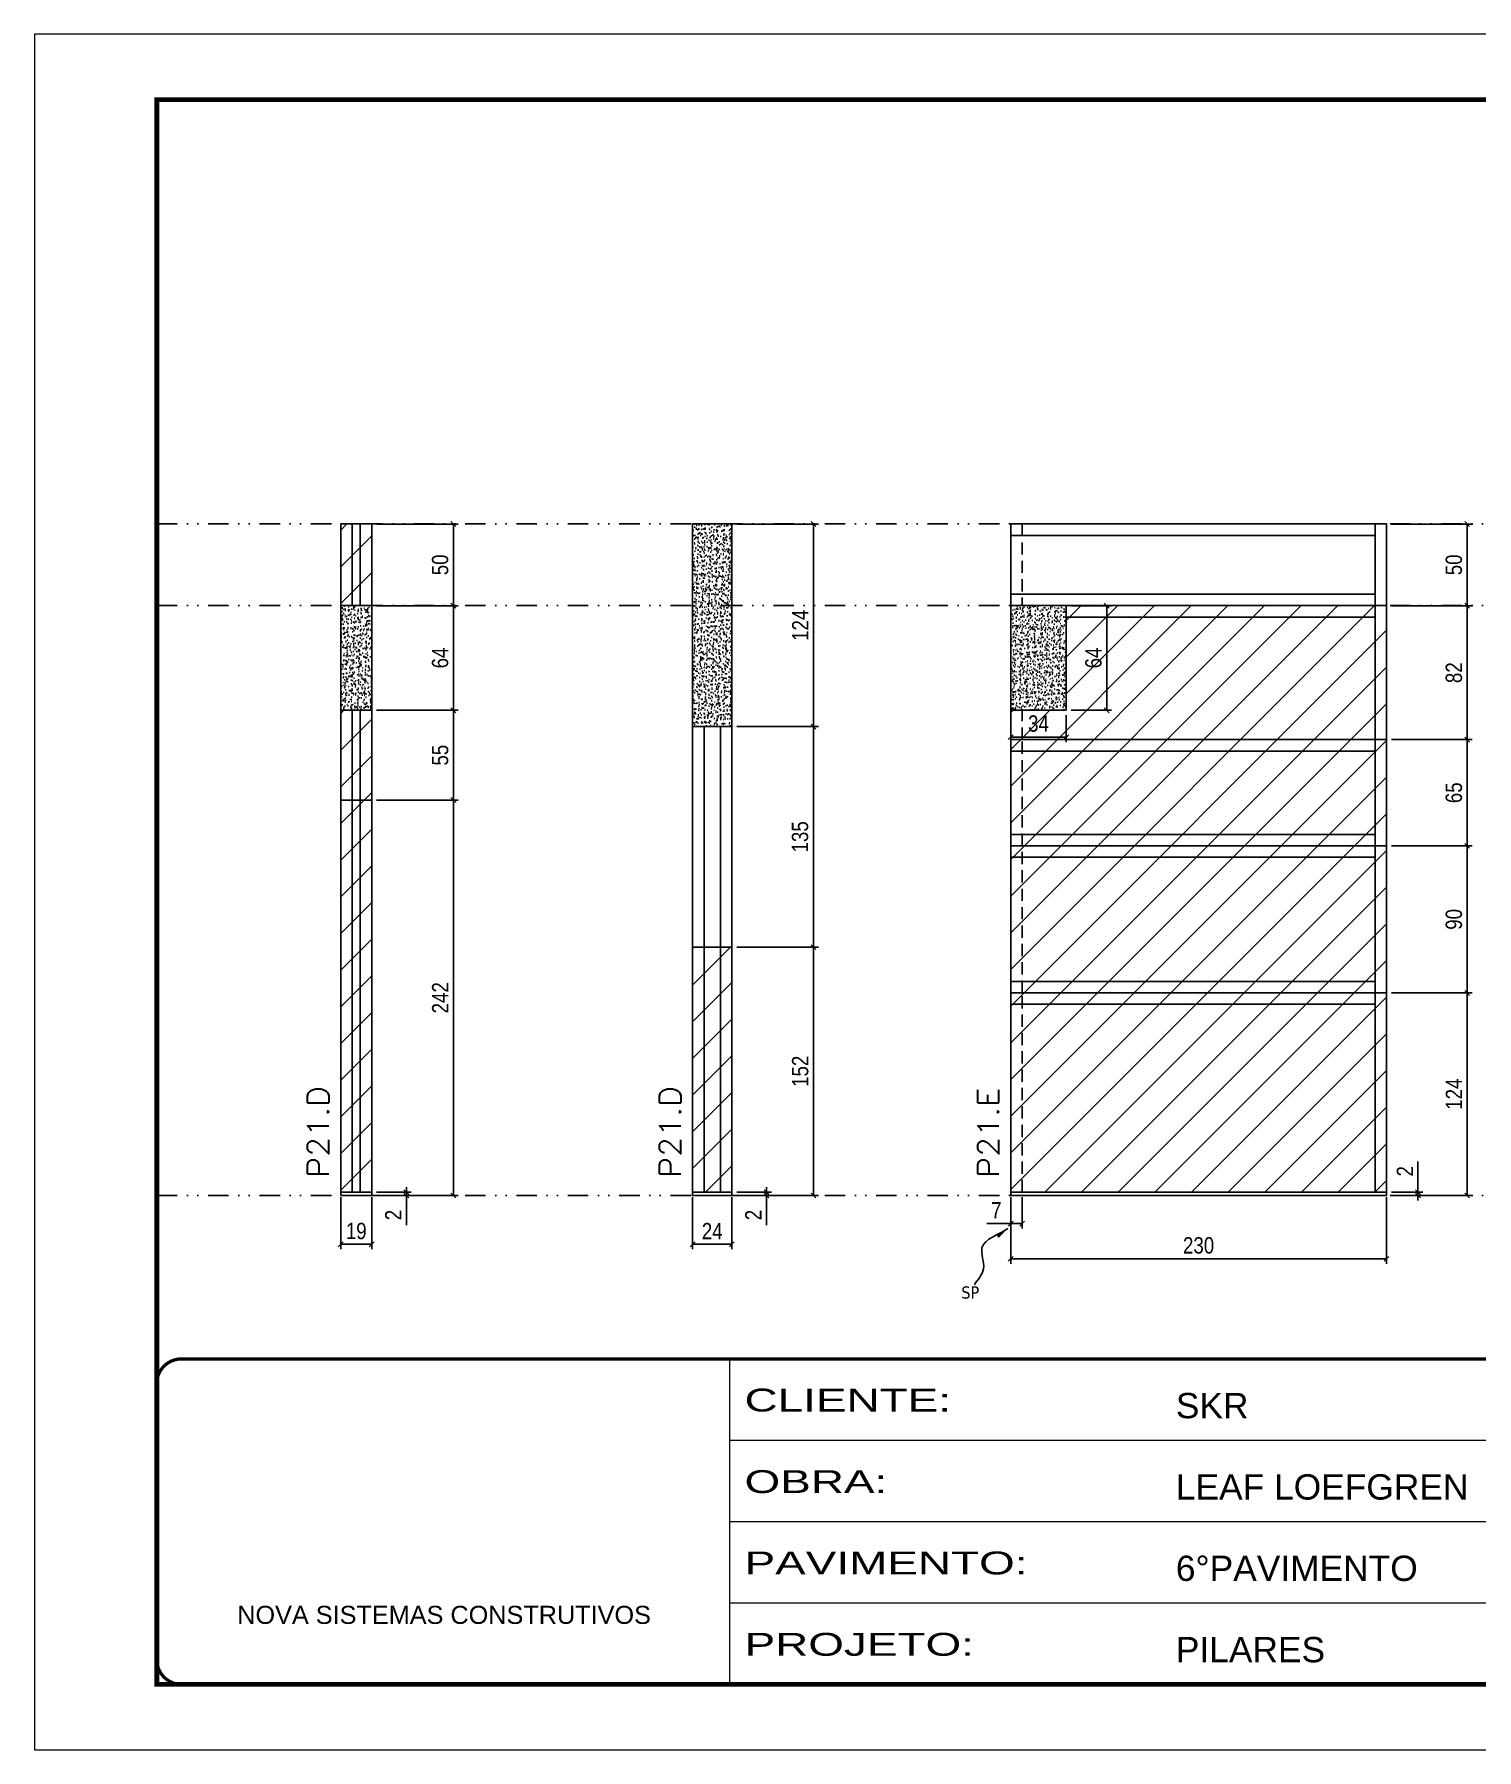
# Model space of a CAD drawing. Extents: x 14400 to 27878, y -21631 to 6985.
# Drawn here: x 19168 to 20051, y -4402 to -3352 of the extents above; entities that cross this region are included whole.
import ezdxf

# ---------------------------------------------------------------- set-up
doc = ezdxf.new("R2010")
doc.units = 0
for name, pattern in [('CONTINUO', [0]), ('DASHED', [0.75, 0.5, -0.25]), ('DIVIDE2', [0.625, 0.25, -0.125, 0, -0.125, 0, -0.125]), ('HIDDEN', [0.375, 0.25, -0.125])]:
    doc.linetypes.add(name, pattern=pattern)
for name, color, linetype in [('COTA', 241, 'Continuous'), ('Nível', 160, 'Continuous'), ('Painéis', 200, 'Continuous'), ('SARR_2.2x7', 40, 'Continuous'), ('Sarrafo de Pressão', 42, 'HIDDEN'), ('texto', 7, 'Continuous')]:
    doc.layers.add(name, color=color, linetype=linetype)
for name, color, linetype, lineweight in [('Folhas', 255, 'Continuous', 9), ('Hachura', 251, 'Continuous', 9), ('SARRAFO DE PRESSAO', 251, 'DASHED', 9), ('Texto Seção', 7, 'Continuous', 15)]:
    doc.layers.add(name, color=color, linetype=linetype, lineweight=lineweight)
doc.styles.add('ARIAL', font='arial.ttf')
doc.styles.add('COTA TECNICA', font='techl___.ttf', dxfattribs={"height": 10})
doc.styles.add('COTA TECNICA-50', font='techl___.ttf', dxfattribs={"height": 10})
doc.styles.add('REGUA-120', font='ROMANS.shx', dxfattribs={"height": 15})
doc.styles.get("Standard").update_dxf_attribs({"font": 'arial.ttf'})
doc.styles.add('Tecnologia', font='')
doc.styles.get('Tecnologia').set_extended_font_data('Forgotten Futurist')
doc.dimstyles.new('COTA PAINEL-50', dxfattribs={"dimtxt": 10, "dimasz": 3, "dimexe": 3, "dimexo": 3, "dimgap": 3, "dimtad": 1, "dimdec": 1, "dimzin": 12, "dimdsep": 46, "dimtxsty": 'COTA TECNICA-50', "dimblk1": 'OBLIQUE', "dimblk2": 'OBLIQUE', "dimsah": 1, "dimcen": 0.9, "dimclrd": 4, "dimclre": 4, "dimclrt": 240, "dimadec": 1, "dimazin": 3, "dimtfac": 1, "dimtdec": 1, "dimtmove": 0, "dimatfit": 3, "dimfxl": 1, "dimtolj": 1, "dimtzin": 12, "dimarcsym": 0})
doc.dimstyles.new('PAINEL', dxfattribs={"dimtxt": 10, "dimasz": 3, "dimexe": 3, "dimexo": 3, "dimgap": 3, "dimtad": 1, "dimdec": 1, "dimzin": 12, "dimdsep": 46, "dimtxsty": 'COTA TECNICA', "dimblk1": 'OBLIQUE', "dimblk2": 'OBLIQUE', "dimsah": 1, "dimcen": 0.9, "dimclrd": 4, "dimclre": 4, "dimclrt": 240, "dimadec": 1, "dimazin": 3, "dimtfac": 1, "dimtdec": 1, "dimtmove": 0, "dimatfit": 3, "dimfxl": 1, "dimtolj": 1, "dimtzin": 12, "dimarcsym": 0})
doc.dimstyles.get("Standard").update_dxf_attribs({"dimtxt": 0.18, "dimasz": 0.18, "dimexe": 0.18, "dimexo": 0.0625, "dimgap": 0.09, "dimtad": 0, "dimtih": 1, "dimtoh": 1, "dimdec": 4, "dimzin": 0, "dimdsep": 46, "dimtxsty": 'Standard', "dimcen": 0.09, "dimadec": 0, "dimazin": 0, "dimtfac": 1, "dimtdec": 4, "dimtofl": 0, "dimtmove": 0, "dimatfit": 3, "dimfxl": 1, "dimtolj": 1, "dimtzin": 0, "dimarcsym": 0})

# ---------------------------------------------------------------- blocks, each defined once
blk = doc.blocks.new('9999999999')
at = {"color": 30, "linetype": 'CONTINUO'}
for p, q in [((98564.6, 34230.2), (98564.6, 34429.4)), ((98564.6, 34379.6), (99584, 34379.6)), ((98564.6, 34329.8), (99488, 34329.8)), ((98564.6, 34280), (99488, 34280))]:
    blk.add_line(p, q, dxfattribs=at)
at = {"color": 30, "linetype": 'CONTINUO', "const_width": 2}
blk.add_lwpolyline([(99584, 34230.2), (99584, 34414.4, 0.414214), (99569, 34429.4), (98229, 34429.4, 0.414214), (98214, 34414.4), (98214, 34245.2, 0.414214), (98229, 34230.2), (99584, 34230.2)], format="xyb", dxfattribs=at)
at = {"layer": 'Folhas'}
blk.add_lwpolyline([(98139, 34190.2), (99624, 34190.2), (99624, 35240.2), (98139, 35240.2)], close=True, dxfattribs=at)
at = {"layer": 'Folhas', "color": 30, "const_width": 3}
blk.add_lwpolyline([(98214, 34230.2), (99584, 34230.2), (99584, 35200.2), (98214, 35200.2)], close=True, dxfattribs=at)
at = {"color": 7, "linetype": 'Continuous', "ltscale": 5, "style": 'ARIAL'}
for s, height, p in [('SKR', 15.48, (98837.7, 34393.1)), ('LEAF LOEFGREN', 15.483, (98837.7, 34343.3)), ('6°PAVIMENTO', 15.483, (98837.7, 34293.5)), ('NOVA SISTEMAS CONSTRUTIVOS', 11.059, (98263.2, 34267.2)), ('PILARES', 15.48, (98837.7, 34243.7))]:
    blk.add_text(s, height=height, dxfattribs=at).set_placement(p)
at = {"layer": 'Folhas', "color": 7, "style": 'Tecnologia', "width": 1.5}
for s, p in [('CLIENTE:', (98573.7, 34397.2)), ('OBRA:', (98573.7, 34347.3)), ('PAVIMENTO:', (98573.7, 34297.5)), ('PROJETO:', (98573.7, 34247.7))]:
    blk.add_text(s, height=14, dxfattribs=at).set_placement(p)
blk = doc.blocks.new('_Oblique')
at = {"color": 0, "linetype": 'ByBlock', "lineweight": -2}
blk.add_line((-0.5, -0.5), (0.5, 0.5), dxfattribs=at)
blk = doc.blocks.new('*D3556')
at = {"layer": 'COTA', "color": 4, "lineweight": -2, "transparency": 16777216}
for p, q in [((19571.4, -4064.2), (19571.4, -4096.1)), ((19595.4, -4064.2), (19595.4, -4096.1)), ((19571.4, -4093.1), (19595.4, -4093.1))]:
    blk.add_line(p, q, dxfattribs=at)
at = {"layer": 'Defpoints', "color": 0, "transparency": 16777216}
for p in [(19571.4, -4061.2), (19595.4, -4061.2), (19595.4, -4093.1)]:
    blk.add_point(p, dxfattribs=at)
at = {"layer": 'COTA', "color": 4, "lineweight": -2, "transparency": 16777216, "xscale": 3, "yscale": 3, "zscale": 3, "rotation": 180}
blk.add_blockref('_Oblique', (19571.4, -4093.1), dxfattribs=at)
at = {"layer": 'COTA', "color": 4, "lineweight": -2, "transparency": 16777216, "xscale": 3, "yscale": 3, "zscale": 3}
blk.add_blockref('_Oblique', (19595.4, -4093.1), dxfattribs=at)
at = {"layer": 'COTA', "color": 240, "transparency": 16777216, "insert": (19583.4, -4085), "char_height": 10, "attachment_point": 5, "style": 'COTA TECNICA'}
blk.add_mtext('\\A1;24', dxfattribs=at)
blk = doc.blocks.new('*D3557')
at = {"layer": 'COTA', "color": 4, "lineweight": -2, "transparency": 16777216}
for p, q in [((19598.4, -4061.2), (19619.6, -4061.2)), ((19598.4, -4063.2), (19619.6, -4063.2)), ((19616.6, -4061.2), (19616.6, -4058.2)), ((19616.6, -4061.2), (19616.6, -4063.2)), ((19616.6, -4063.2), (19616.6, -4081.3))]:
    blk.add_line(p, q, dxfattribs=at)
at = {"layer": 'Defpoints', "color": 0, "transparency": 16777216}
for p in [(19595.4, -4061.2), (19595.4, -4063.2), (19616.6, -4061.2)]:
    blk.add_point(p, dxfattribs=at)
at = {"layer": 'COTA', "color": 4, "lineweight": -2, "transparency": 16777216, "xscale": 3, "yscale": 3, "zscale": 3}
for p, rotation in [((19616.6, -4061.2), 270), ((19616.6, -4063.2), 90)]:
    blk.add_blockref('_Oblique', p, dxfattribs=dict(at, rotation=rotation))
at = {"layer": 'COTA', "color": 240, "transparency": 16777216, "insert": (19608.6, -4075.2), "char_height": 10, "attachment_point": 5, "rotation": 90, "style": 'COTA TECNICA-50'}
blk.add_mtext('\\A1;2', dxfattribs=at)
blk = doc.blocks.new('*D3558')
at = {"layer": 'COTA', "color": 4, "linetype": 'ByBlock', "lineweight": -2, "transparency": 16777216}
for p, q in [((19598.4, -3652.2), (19648.4, -3652.2)), ((19645.4, -3652.2), (19645.4, -3776.2)), ((19598.4, -3776.2), (19648.4, -3776.2))]:
    blk.add_line(p, q, dxfattribs=at)
at = {"layer": 'Defpoints', "color": 0, "linetype": 'ByBlock', "transparency": 16777216}
for p in [(19595.4, -3652.2), (19595.4, -3776.2), (19645.4, -3776.2)]:
    blk.add_point(p, dxfattribs=at)
at = {"layer": 'COTA', "color": 4, "linetype": 'ByBlock', "lineweight": -2, "transparency": 16777216, "xscale": 3, "yscale": 3, "zscale": 3}
for p, rotation in [((19645.4, -3652.2), 90), ((19645.4, -3776.2), 270)]:
    blk.add_blockref('_Oblique', p, dxfattribs=dict(at, rotation=rotation))
at = {"layer": 'COTA', "color": 240, "linetype": 'ByBlock', "transparency": 16777216, "insert": (19637.3, -3714.2), "char_height": 10, "attachment_point": 5, "rotation": 90, "style": 'COTA TECNICA'}
blk.add_mtext('\\A1;124', dxfattribs=at)
blk = doc.blocks.new('*D3559')
at = {"layer": 'COTA', "color": 4, "lineweight": -2, "transparency": 16777216}
for p, q in [((19356, -4064.2), (19356, -4096.1)), ((19375, -4064.2), (19375, -4096.1)), ((19356, -4093.1), (19375, -4093.1))]:
    blk.add_line(p, q, dxfattribs=at)
at = {"layer": 'Defpoints', "color": 0, "transparency": 16777216}
for p in [(19356, -4061.2), (19375, -4061.2), (19375, -4093.1)]:
    blk.add_point(p, dxfattribs=at)
at = {"layer": 'COTA', "color": 4, "lineweight": -2, "transparency": 16777216, "xscale": 3, "yscale": 3, "zscale": 3, "rotation": 180}
blk.add_blockref('_Oblique', (19356, -4093.1), dxfattribs=at)
at = {"layer": 'COTA', "color": 4, "lineweight": -2, "transparency": 16777216, "xscale": 3, "yscale": 3, "zscale": 3}
blk.add_blockref('_Oblique', (19375, -4093.1), dxfattribs=at)
at = {"layer": 'COTA', "color": 240, "transparency": 16777216, "insert": (19365.5, -4085), "char_height": 10, "attachment_point": 5, "style": 'COTA TECNICA'}
blk.add_mtext('\\A1;19', dxfattribs=at)
blk = doc.blocks.new('*D3560')
at = {"layer": 'COTA', "color": 4, "lineweight": -2, "transparency": 16777216}
for p, q in [((19378, -4061.2), (19399.2, -4061.2)), ((19378, -4063.2), (19399.2, -4063.2)), ((19396.2, -4061.2), (19396.2, -4058.2)), ((19396.2, -4061.2), (19396.2, -4063.2)), ((19396.2, -4063.2), (19396.2, -4081.3))]:
    blk.add_line(p, q, dxfattribs=at)
at = {"layer": 'Defpoints', "color": 0, "transparency": 16777216}
for p in [(19375, -4061.2), (19375, -4063.2), (19396.2, -4061.2)]:
    blk.add_point(p, dxfattribs=at)
at = {"layer": 'COTA', "color": 4, "lineweight": -2, "transparency": 16777216, "xscale": 3, "yscale": 3, "zscale": 3}
for p, rotation in [((19396.2, -4061.2), 270), ((19396.2, -4063.2), 90)]:
    blk.add_blockref('_Oblique', p, dxfattribs=dict(at, rotation=rotation))
at = {"layer": 'COTA', "color": 240, "transparency": 16777216, "insert": (19388.2, -4075.2), "char_height": 10, "attachment_point": 5, "rotation": 90, "style": 'COTA TECNICA-50'}
blk.add_mtext('\\A1;2', dxfattribs=at)
blk = doc.blocks.new('*D3561')
at = {"layer": 'COTA', "color": 4, "lineweight": -2, "transparency": 16777216}
for p, q in [((19766.1, -4064.2), (19766.1, -4105)), ((19996.1, -4064.2), (19996.1, -4105)), ((19766.1, -4102), (19996.1, -4102))]:
    blk.add_line(p, q, dxfattribs=at)
at = {"layer": 'Defpoints', "color": 0, "transparency": 16777216}
for p in [(19766.1, -4061.2), (19996.1, -4061.2), (19996.1, -4102)]:
    blk.add_point(p, dxfattribs=at)
at = {"layer": 'COTA', "color": 4, "lineweight": -2, "transparency": 16777216, "xscale": 3, "yscale": 3, "zscale": 3, "rotation": 180}
blk.add_blockref('_Oblique', (19766.1, -4102), dxfattribs=at)
at = {"layer": 'COTA', "color": 4, "lineweight": -2, "transparency": 16777216, "xscale": 3, "yscale": 3, "zscale": 3}
blk.add_blockref('_Oblique', (19996.1, -4102), dxfattribs=at)
at = {"layer": 'COTA', "color": 240, "transparency": 16777216, "insert": (19881.1, -4093.8), "char_height": 10, "attachment_point": 5, "style": 'COTA TECNICA'}
blk.add_mtext('\\A1;230', dxfattribs=at)
blk = doc.blocks.new('*D3562')
at = {"layer": 'COTA', "color": 4, "lineweight": -2, "transparency": 16777216}
for p, q in [((19766.1, -4066.2), (19766.1, -4083.4)), ((19773.1, -4064.2), (19773.1, -4083.4)), ((19766.1, -4080.4), (19751.4, -4080.4)), ((19773.1, -4080.4), (19766.1, -4080.4))]:
    blk.add_line(p, q, dxfattribs=at)
at = {"layer": 'Defpoints', "color": 0, "transparency": 16777216}
for p in [(19766.1, -4063.2), (19773.1, -4061.2), (19766.1, -4080.4)]:
    blk.add_point(p, dxfattribs=at)
at = {"layer": 'COTA', "color": 4, "lineweight": -2, "transparency": 16777216, "xscale": 3, "yscale": 3, "zscale": 3, "rotation": 180}
blk.add_blockref('_Oblique', (19766.1, -4080.4), dxfattribs=at)
at = {"layer": 'COTA', "color": 4, "lineweight": -2, "transparency": 16777216, "xscale": 3, "yscale": 3, "zscale": 3}
blk.add_blockref('_Oblique', (19773.1, -4080.4), dxfattribs=at)
at = {"layer": 'COTA', "color": 240, "transparency": 16777216, "insert": (19757.3, -4072.3), "char_height": 10, "attachment_point": 5, "style": 'COTA TECNICA-50'}
blk.add_mtext('\\A1;7', dxfattribs=at)
blk = doc.blocks.new('*D3563')
at = {"layer": 'COTA', "color": 4, "lineweight": -2, "transparency": 16777216}
for p, q in [((20015.4, -4061.2), (20015.4, -4042.4)), ((19999.1, -4061.2), (20018.4, -4061.2)), ((19999.1, -4063.2), (20018.4, -4063.2)), ((20015.4, -4063.2), (20015.4, -4061.2)), ((20015.4, -4063.2), (20015.4, -4066.2))]:
    blk.add_line(p, q, dxfattribs=at)
at = {"layer": 'Defpoints', "color": 0, "transparency": 16777216}
for p in [(19996.1, -4061.2), (19996.1, -4063.2), (20015.4, -4063.2)]:
    blk.add_point(p, dxfattribs=at)
at = {"layer": 'COTA', "color": 4, "lineweight": -2, "transparency": 16777216, "xscale": 3, "yscale": 3, "zscale": 3}
for p, rotation in [((20015.4, -4061.2), 270), ((20015.4, -4063.2), 90)]:
    blk.add_blockref('_Oblique', p, dxfattribs=dict(at, rotation=rotation))
at = {"layer": 'COTA', "color": 240, "transparency": 16777216, "insert": (20007.4, -4048.4), "char_height": 10, "attachment_point": 5, "rotation": 90, "style": 'COTA TECNICA-50'}
blk.add_mtext('\\A1;2', dxfattribs=at)
blk = doc.blocks.new('*D3564')
at = {"layer": 'COTA', "color": 4, "lineweight": -2, "transparency": 16777216}
for p, q in [((19803.1, -3702.2), (19827.9, -3702.2)), ((19824.9, -3702.2), (19824.9, -3766.2)), ((19803.1, -3766.2), (19827.9, -3766.2))]:
    blk.add_line(p, q, dxfattribs=at)
at = {"layer": 'Defpoints', "color": 0, "transparency": 16777216}
for p in [(19800.1, -3702.2), (19800.1, -3766.2), (19824.9, -3766.2)]:
    blk.add_point(p, dxfattribs=at)
at = {"layer": 'COTA', "color": 4, "lineweight": -2, "transparency": 16777216, "xscale": 3, "yscale": 3, "zscale": 3}
for p, rotation in [((19824.9, -3702.2), 90), ((19824.9, -3766.2), 270)]:
    blk.add_blockref('_Oblique', p, dxfattribs=dict(at, rotation=rotation))
at = {"layer": 'COTA', "color": 240, "transparency": 16777216, "insert": (19816.8, -3734.2), "char_height": 10, "attachment_point": 5, "rotation": 90, "style": 'COTA TECNICA'}
blk.add_mtext('\\A1;64', dxfattribs=at)
blk = doc.blocks.new('*D3565')
at = {"layer": 'COTA', "color": 4, "lineweight": -2, "transparency": 16777216}
for p, q in [((19999.1, -3939.2), (20048.5, -3939.2)), ((20045.5, -4063.2), (20045.5, -3939.2)), ((19999.1, -4063.2), (20048.5, -4063.2))]:
    blk.add_line(p, q, dxfattribs=at)
at = {"layer": 'Defpoints', "color": 0, "transparency": 16777216}
for p in [(19996.1, -3939.2), (20045.5, -3939.2), (19996.1, -4063.2)]:
    blk.add_point(p, dxfattribs=at)
at = {"layer": 'COTA', "color": 4, "lineweight": -2, "transparency": 16777216, "xscale": 3, "yscale": 3, "zscale": 3}
for p, rotation in [((20045.5, -3939.2), 90), ((20045.5, -4063.2), 270)]:
    blk.add_blockref('_Oblique', p, dxfattribs=dict(at, rotation=rotation))
at = {"layer": 'COTA', "color": 240, "transparency": 16777216, "insert": (20037.4, -4001.2), "char_height": 10, "attachment_point": 5, "rotation": 90, "style": 'COTA TECNICA'}
blk.add_mtext('\\A1;124', dxfattribs=at)
blk = doc.blocks.new('*D3566')
at = {"layer": 'COTA', "color": 4, "lineweight": -2, "transparency": 16777216}
for p, q in [((19598.4, -3911.2), (19648.4, -3911.2)), ((19645.4, -4063.2), (19645.4, -3911.2)), ((19598.4, -4063.2), (19648.4, -4063.2))]:
    blk.add_line(p, q, dxfattribs=at)
at = {"layer": 'Defpoints', "color": 0, "transparency": 16777216}
for p in [(19595.4, -3911.2), (19645.4, -3911.2), (19595.4, -4063.2)]:
    blk.add_point(p, dxfattribs=at)
at = {"layer": 'COTA', "color": 4, "lineweight": -2, "transparency": 16777216, "xscale": 3, "yscale": 3, "zscale": 3}
for p, rotation in [((19645.4, -3911.2), 90), ((19645.4, -4063.2), 270)]:
    blk.add_blockref('_Oblique', p, dxfattribs=dict(at, rotation=rotation))
at = {"layer": 'COTA', "color": 240, "transparency": 16777216, "insert": (19637.3, -3987.2), "char_height": 10, "attachment_point": 5, "rotation": 90, "style": 'COTA TECNICA-50'}
blk.add_mtext('\\A1;152', dxfattribs=at)
blk = doc.blocks.new('*D3570')
at = {"layer": 'COTA', "color": 4, "lineweight": -2, "transparency": 16777216}
for p, q in [((19378, -3702.2), (19428, -3702.2)), ((19425, -3702.2), (19425, -3766.2)), ((19378, -3766.2), (19428, -3766.2))]:
    blk.add_line(p, q, dxfattribs=at)
at = {"layer": 'Defpoints', "color": 0, "transparency": 16777216}
for p in [(19375, -3702.2), (19375, -3766.2), (19425, -3766.2)]:
    blk.add_point(p, dxfattribs=at)
at = {"layer": 'COTA', "color": 4, "lineweight": -2, "transparency": 16777216, "xscale": 3, "yscale": 3, "zscale": 3}
for p, rotation in [((19425, -3702.2), 90), ((19425, -3766.2), 270)]:
    blk.add_blockref('_Oblique', p, dxfattribs=dict(at, rotation=rotation))
at = {"layer": 'COTA', "color": 240, "transparency": 16777216, "insert": (19416.9, -3734.2), "char_height": 10, "attachment_point": 5, "rotation": 90, "style": 'COTA TECNICA'}
blk.add_mtext('\\A1;64', dxfattribs=at)
blk = doc.blocks.new('*D3576')
at = {"layer": 'COTA', "color": 4, "lineweight": -2, "transparency": 16777216}
for p, q in [((19378, -3821.2), (19428, -3821.2)), ((19425, -3821.2), (19425, -4063.2)), ((19378, -4063.2), (19428, -4063.2))]:
    blk.add_line(p, q, dxfattribs=at)
at = {"layer": 'Defpoints', "color": 0, "transparency": 16777216}
for p in [(19375, -3821.2), (19375, -4063.2), (19425, -4063.2)]:
    blk.add_point(p, dxfattribs=at)
at = {"layer": 'COTA', "color": 4, "lineweight": -2, "transparency": 16777216, "xscale": 3, "yscale": 3, "zscale": 3}
for p, rotation in [((19425, -3821.2), 90), ((19425, -4063.2), 270)]:
    blk.add_blockref('_Oblique', p, dxfattribs=dict(at, rotation=rotation))
at = {"layer": 'COTA', "color": 240, "transparency": 16777216, "insert": (19416.9, -3942.2), "char_height": 10, "attachment_point": 5, "rotation": 90, "style": 'COTA TECNICA'}
blk.add_mtext('\\A1;242', dxfattribs=at)
blk = doc.blocks.new('*D3577')
at = {"layer": 'COTA', "color": 4, "lineweight": -2, "transparency": 16777216}
for p, q in [((19598.4, -3776.2), (19648.4, -3776.2)), ((19645.4, -3911.2), (19645.4, -3776.2)), ((19598.4, -3911.2), (19648.4, -3911.2))]:
    blk.add_line(p, q, dxfattribs=at)
at = {"layer": 'Defpoints', "color": 0, "transparency": 16777216}
for p in [(19595.4, -3776.2), (19645.4, -3776.2), (19595.4, -3911.2)]:
    blk.add_point(p, dxfattribs=at)
at = {"layer": 'COTA', "color": 4, "lineweight": -2, "transparency": 16777216, "xscale": 3, "yscale": 3, "zscale": 3}
for p, rotation in [((19645.4, -3776.2), 90), ((19645.4, -3911.2), 270)]:
    blk.add_blockref('_Oblique', p, dxfattribs=dict(at, rotation=rotation))
at = {"layer": 'COTA', "color": 240, "transparency": 16777216, "insert": (19637.2, -3843.7), "char_height": 10, "attachment_point": 5, "rotation": 90, "style": 'COTA TECNICA'}
blk.add_mtext('\\A1;135', dxfattribs=at)
blk = doc.blocks.new('*D3580')
at = {"layer": 'COTA', "color": 4, "lineweight": -2, "transparency": 16777216}
for p, q in [((19999.1, -3849.2), (20048.5, -3849.2)), ((20045.5, -3849.2), (20045.5, -3939.2)), ((19999.1, -3939.2), (20048.5, -3939.2))]:
    blk.add_line(p, q, dxfattribs=at)
at = {"layer": 'Defpoints', "color": 0, "transparency": 16777216}
for p in [(19996.1, -3849.2), (19996.1, -3939.2), (20045.5, -3939.2)]:
    blk.add_point(p, dxfattribs=at)
at = {"layer": 'COTA', "color": 4, "lineweight": -2, "transparency": 16777216, "xscale": 3, "yscale": 3, "zscale": 3}
for p, rotation in [((20045.5, -3849.2), 90), ((20045.5, -3939.2), 270)]:
    blk.add_blockref('_Oblique', p, dxfattribs=dict(at, rotation=rotation))
at = {"layer": 'COTA', "color": 240, "transparency": 16777216, "insert": (20037.4, -3894.2), "char_height": 10, "attachment_point": 5, "rotation": 90, "style": 'COTA TECNICA'}
blk.add_mtext('\\A1;90', dxfattribs=at)
blk = doc.blocks.new('*D3583')
at = {"layer": 'COTA', "color": 4, "lineweight": -2, "transparency": 16777216}
for p, q in [((19378, -3766.2), (19428, -3766.2)), ((19425, -3821.2), (19425, -3766.2)), ((19378, -3821.2), (19428, -3821.2))]:
    blk.add_line(p, q, dxfattribs=at)
at = {"layer": 'Defpoints', "color": 0, "transparency": 16777216}
for p in [(19375, -3766.2), (19425, -3766.2), (19375, -3821.2)]:
    blk.add_point(p, dxfattribs=at)
at = {"layer": 'COTA', "color": 4, "lineweight": -2, "transparency": 16777216, "xscale": 3, "yscale": 3, "zscale": 3}
for p, rotation in [((19425, -3766.2), 90), ((19425, -3821.2), 270)]:
    blk.add_blockref('_Oblique', p, dxfattribs=dict(at, rotation=rotation))
at = {"layer": 'COTA', "color": 240, "transparency": 16777216, "insert": (19416.9, -3793.7), "char_height": 10, "attachment_point": 5, "rotation": 90, "style": 'COTA TECNICA'}
blk.add_mtext('\\A1;55', dxfattribs=at)
blk = doc.blocks.new('*D3605')
at = {"layer": 'COTA', "color": 4, "lineweight": -2, "transparency": 16777216}
for p, q in [((19378, -3652.2), (19428, -3652.2)), ((19425, -3702.2), (19425, -3652.2)), ((19378, -3702.2), (19428, -3702.2))]:
    blk.add_line(p, q, dxfattribs=at)
at = {"layer": 'Defpoints', "color": 0, "transparency": 16777216}
for p in [(19375, -3652.2), (19425, -3652.2), (19375, -3702.2)]:
    blk.add_point(p, dxfattribs=at)
at = {"layer": 'COTA', "color": 4, "lineweight": -2, "transparency": 16777216, "xscale": 3, "yscale": 3, "zscale": 3}
for p, rotation in [((19425, -3652.2), 90), ((19425, -3702.2), 270)]:
    blk.add_blockref('_Oblique', p, dxfattribs=dict(at, rotation=rotation))
at = {"layer": 'COTA', "color": 240, "transparency": 16777216, "insert": (19416.9, -3677.2), "char_height": 10, "attachment_point": 5, "rotation": 90, "style": 'COTA TECNICA'}
blk.add_mtext('\\A1;50', dxfattribs=at)
blk = doc.blocks.new('*D3606')
at = {"layer": 'COTA', "color": 4, "lineweight": -2, "transparency": 16777216}
for p, q in [((19999.1, -3784.2), (20048.5, -3784.2)), ((20045.5, -3849.2), (20045.5, -3784.2)), ((19999.1, -3849.2), (20048.5, -3849.2))]:
    blk.add_line(p, q, dxfattribs=at)
at = {"layer": 'Defpoints', "color": 0, "transparency": 16777216}
for p in [(19996.1, -3784.2), (20045.5, -3784.2), (19996.1, -3849.2)]:
    blk.add_point(p, dxfattribs=at)
at = {"layer": 'COTA', "color": 4, "lineweight": -2, "transparency": 16777216, "xscale": 3, "yscale": 3, "zscale": 3}
for p, rotation in [((20045.5, -3784.2), 90), ((20045.5, -3849.2), 270)]:
    blk.add_blockref('_Oblique', p, dxfattribs=dict(at, rotation=rotation))
at = {"layer": 'COTA', "color": 240, "transparency": 16777216, "insert": (20037.4, -3816.7), "char_height": 10, "attachment_point": 5, "rotation": 90, "style": 'COTA TECNICA'}
blk.add_mtext('\\A1;65', dxfattribs=at)
blk = doc.blocks.new('*D3607')
at = {"layer": 'COTA', "color": 4, "lineweight": -2, "transparency": 16777216}
for p, q in [((19999.1, -3702.2), (20048.5, -3702.2)), ((20045.5, -3784.2), (20045.5, -3702.2)), ((19999.1, -3784.2), (20048.5, -3784.2))]:
    blk.add_line(p, q, dxfattribs=at)
at = {"layer": 'Defpoints', "color": 0, "transparency": 16777216}
for p in [(19996.1, -3702.2), (20045.5, -3702.2), (19996.1, -3784.2)]:
    blk.add_point(p, dxfattribs=at)
at = {"layer": 'COTA', "color": 4, "lineweight": -2, "transparency": 16777216, "xscale": 3, "yscale": 3, "zscale": 3}
for p, rotation in [((20045.5, -3702.2), 90), ((20045.5, -3784.2), 270)]:
    blk.add_blockref('_Oblique', p, dxfattribs=dict(at, rotation=rotation))
at = {"layer": 'COTA', "color": 240, "transparency": 16777216, "insert": (20037.4, -3743.2), "char_height": 10, "attachment_point": 5, "rotation": 90, "style": 'COTA TECNICA'}
blk.add_mtext('\\A1;82', dxfattribs=at)
blk = doc.blocks.new('*D3608')
at = {"layer": 'COTA', "color": 4, "lineweight": -2, "transparency": 16777216}
for p, q in [((19766.1, -3769.2), (19766.1, -3785.7)), ((19800.1, -3769.2), (19800.1, -3785.7)), ((19800.1, -3782.7), (19766.1, -3782.7))]:
    blk.add_line(p, q, dxfattribs=at)
at = {"layer": 'Defpoints', "color": 0, "transparency": 16777216}
for p in [(19766.1, -3766.2), (19800.1, -3766.2), (19766.1, -3782.7)]:
    blk.add_point(p, dxfattribs=at)
at = {"layer": 'COTA', "color": 4, "lineweight": -2, "transparency": 16777216, "xscale": 3, "yscale": 3, "zscale": 3, "rotation": 180}
blk.add_blockref('_Oblique', (19766.1, -3782.7), dxfattribs=at)
at = {"layer": 'COTA', "color": 4, "lineweight": -2, "transparency": 16777216, "xscale": 3, "yscale": 3, "zscale": 3}
blk.add_blockref('_Oblique', (19800.1, -3782.7), dxfattribs=at)
at = {"layer": 'COTA', "color": 240, "transparency": 16777216, "insert": (19783.1, -3774.4), "char_height": 10, "attachment_point": 5, "style": 'COTA TECNICA'}
blk.add_mtext('\\A1;34', dxfattribs=at)
blk = doc.blocks.new('*D3609')
at = {"layer": 'COTA', "color": 4, "lineweight": -2, "transparency": 16777216}
for p, q in [((19999.1, -3652.2), (20048.5, -3652.2)), ((20045.5, -3702.2), (20045.5, -3652.2)), ((19999.1, -3702.2), (20048.5, -3702.2))]:
    blk.add_line(p, q, dxfattribs=at)
at = {"layer": 'Defpoints', "color": 0, "transparency": 16777216}
for p in [(19996.1, -3652.2), (20045.5, -3652.2), (19996.1, -3702.2)]:
    blk.add_point(p, dxfattribs=at)
at = {"layer": 'COTA', "color": 4, "lineweight": -2, "transparency": 16777216, "xscale": 3, "yscale": 3, "zscale": 3}
for p, rotation in [((20045.5, -3652.2), 90), ((20045.5, -3702.2), 270)]:
    blk.add_blockref('_Oblique', p, dxfattribs=dict(at, rotation=rotation))
at = {"layer": 'COTA', "color": 240, "transparency": 16777216, "insert": (20037.4, -3677.2), "char_height": 10, "attachment_point": 5, "rotation": 90, "style": 'COTA TECNICA'}
blk.add_mtext('\\A1;50', dxfattribs=at)

msp = doc.modelspace()

# ---------------------------------------------------------------- hatches: boundary and pattern name
at = {"layer": 'COTA'}
h = msp.add_hatch(dxfattribs=at)
h.set_pattern_fill('AR-CONC', color=256, scale=0.03)
h.set_pattern_definition([(50, (3170, 2), (5.4655401, -0.4781726), [0.5715, -6.2865]), (355, (3170, 2), (-1.0573026, 5.7317054), [0.4572, -5.0292175]), (100.451445, (3170.4555, 1.96), (4.4082374, 5.2535326), [0.4857003, -5.3427073]), (46.1842, (3170, 3.524), (8.1323712, -1.2612698), [0.85725, -9.42975]), (96.63556, (3170.678, 3.419), (7.122124, 7.4227837), [0.7285507, -8.0140682]), (351.18415, (3170, 3.524), (7.122124, 7.4227837), [0.685799, -7.543792]), (21, (3170.762, 3.143), (4.5484317, -3.067956), [0.5715, -6.2865]), (326, (3170.762, 3.143), (1.8540609, 5.525639), [0.4572, -5.0292]), (71.451445, (3171.141, 2.8873), (6.4024926, 2.457683), [0.4857003, -5.3426981]), (37.5, (3170, 2), (0.0926581, 2.53665117), [0, -4.96824, 0, -5.1054, 0, -5.04825]), (7.5, (3170, 2), (2.00458988, 3.00541724), [0, -2.91084, 0, -4.85394, 0, -1.92405]), (327.5, (3168.3007, 2), (4.06771786, -0.17186232), [0, -1.905, 0, -5.9436, 0, -7.8867]), (317.5, (3167.5387, 2), (4.44387544, 0.7627947), [0, -2.4765, 0, -3.94716, 0, -5.6007])])
h.paths.add_polyline_path([(19595.38, -3652.17), (19571.38, -3652.17), (19571.38, -3776.19), (19595.38, -3776.19)])
h = msp.add_hatch(dxfattribs=at)
h.set_pattern_fill('AR-CONC', color=256, scale=0.03)
h.set_pattern_definition([(50, (0, 1293.575), (5.4655401, -0.4781726), [0.5715, -6.2865]), (355, (0, 1293.575), (-1.0573026, 5.7317054), [0.4572, -5.0292175]), (100.451445, (0.4555, 1293.535), (4.4082374, 5.2535326), [0.4857003, -5.3427073]), (46.1842, (0, 1295.099), (8.1323712, -1.2612698), [0.85725, -9.42975]), (96.635558, (0.678, 1294.994), (7.122124, 7.4227837), [0.7285507, -8.0140682]), (351.18415, (0, 1295.099), (7.122124, 7.4227837), [0.685799, -7.543792]), (21, (0.762, 1294.718), (4.5484317, -3.0679559), [0.5715, -6.2865]), (326, (0.762, 1294.718), (1.8540609, 5.525639), [0.4572, -5.0292]), (71.451445, (1.141, 1294.4624), (6.4024926, 2.457683), [0.4857003, -5.3426981]), (37.5, (0, 1293.5751), (0.0926581, 2.53665117), [0, -4.96824, 0, -5.1054, 0, -5.04825]), (7.5, (0, 1293.575), (2.00458988, 3.00541724), [0, -2.91084, 0, -4.85394, 0, -1.92405]), (327.5, (-1.6993, 1293.5751), (4.06771786, -0.17186232), [0, -1.905, 0, -5.9436, 0, -7.8867]), (317.5, (-2.4613, 1293.575), (4.44387544, 0.7627947), [0, -2.4765, 0, -3.94716, 0, -5.6007])])
h.paths.add_polyline_path([(19375, -3702.17), (19356, -3702.17), (19356, -3766.17), (19375, -3766.17)])
h = msp.add_hatch(dxfattribs=at)
h.set_pattern_fill('AR-CONC', color=256, scale=0.03)
h.set_pattern_definition([(50, (2722.7416, -1123.575), (5.4655401, -0.4781726), [0.5715, -6.2865]), (355, (2722.7416, -1123.575), (-1.0573026, 5.7317054), [0.4572, -5.0292175]), (100.451445, (2723.197, -1123.615), (4.4082374, 5.2535326), [0.4857003, -5.3427073]), (46.1842, (2722.7416, -1122.051), (8.1323712, -1.2612698), [0.85725, -9.42975]), (96.63556, (2723.419, -1122.156), (7.122124, 7.4227837), [0.7285507, -8.0140682]), (351.18415, (2722.742, -1122.051), (7.122124, 7.4227837), [0.685799, -7.543792]), (21, (2723.5036, -1122.432), (4.5484317, -3.067956), [0.5715, -6.2865]), (326, (2723.5036, -1122.432), (1.8540609, 5.525639), [0.4572, -5.0292]), (71.451445, (2723.8826, -1122.688), (6.4024926, 2.457683), [0.4857003, -5.3426981]), (37.5, (2722.7416, -1123.5751), (0.0926581, 2.53665117), [0, -4.96824, 0, -5.1054, 0, -5.04825]), (7.5, (2722.7416, -1123.575), (2.00458988, 3.00541724), [0, -2.91084, 0, -4.85394, 0, -1.92405]), (327.5, (2721.0423, -1123.5751), (4.06771786, -0.17186232), [0, -1.905, 0, -5.9436, 0, -7.8867]), (317.5, (2720.2803, -1123.575), (4.44387544, 0.7627947), [0, -2.4765, 0, -3.94716, 0, -5.6007])])
h.paths.add_polyline_path([(19800.14, -3702.17), (19766.14, -3702.17), (19766.14, -3766.17), (19800.14, -3766.17)])
at = {"layer": 'Hachura'}
h = msp.add_hatch(dxfattribs=at)
h.set_pattern_fill('ANSI31', color=256, scale=5)
h.paths.add_polyline_path([(19375, -3652.17), (19356, -3652.17), (19356, -3702.17), (19375, -3702.17)])
h.paths.add_polyline_path([(19375, -3766.17), (19356, -3766.17), (19356, -3821.17), (19375, -3821.17)])
h.paths.add_polyline_path([(19375, -3821.17), (19356, -3821.17), (19356, -4061.17), (19375, -4061.17)])
h.paths.add_polyline_path([(19595.38, -3911.19), (19571.38, -3911.19), (19571.38, -4061.17), (19595.38, -4061.17)])
h = msp.add_hatch(dxfattribs=at)
h.set_pattern_fill('ANSI31', color=256, scale=5)
h.set_pattern_definition([(45, (-16.91, 0), (-11.22532, 11.22532), [])])
h.paths.add_polyline_path([(19996.14, -3702.17), (19800.14, -3702.17), (19800.14, -3766.17), (19766.14, -3766.17), (19766.14, -3784.17), (19996.14, -3784.17)])
h.paths.add_polyline_path([(19996.14, -3784.17), (19766.14, -3784.17), (19766.14, -3849.17), (19996.14, -3849.17)])
h.paths.add_polyline_path([(19996.14, -3849.17), (19766.14, -3849.17), (19766.14, -3939.17), (19996.14, -3939.17)])
h.paths.add_polyline_path([(19996.14, -3939.17), (19766.14, -3939.17), (19766.14, -4061.17), (19996.14, -4061.17)])

# ---------------------------------------------------------------- linework, layer by layer
at = {"layer": 'COTA'}
for p, q in [((19766.14, -3766.17), (19766.14, -3702.17)), ((19766.14, -3702.17), (19800.14, -3702.17))]:
    msp.add_line(p, q, dxfattribs=at)
at = {"layer": 'COTA', "linetype": 'ByBlock'}
msp.add_lwpolyline([(19571.38, -3776.19), (19595.38, -3776.19), (19595.38, -3652.17), (19571.38, -3652.17)], close=True, dxfattribs=at)
at = {"layer": 'COTA'}
msp.add_lwpolyline([(19356, -3766.17), (19375, -3766.17), (19375, -3702.17), (19356, -3702.17)], close=True, dxfattribs=at)
at = {"layer": 'Nível', "color": 4, "linetype": 'DIVIDE2', "ltscale": 50}
for p, q in [((19243.47, -3652.17), (20613.47, -3652.17)), ((19243.47, -3702.17), (20613.47, -3702.17)), ((19243.47, -4063.17), (20613.47, -4063.17))]:
    msp.add_line(p, q, dxfattribs=at)
at = {"layer": 'Painéis'}
for p, q in [((19996.14, -3702.17), (19800.14, -3702.17)), ((19800.14, -3702.17), (19800.14, -3766.17)), ((19996.14, -4061.17), (19996.14, -3702.17)), ((19766.14, -3766.17), (19766.14, -4061.17)), ((19800.14, -3766.17), (19766.14, -3766.17)), ((19571.38, -3776.19), (19595.38, -3776.19)), ((19571.38, -3911.19), (19571.38, -3776.19)), ((19595.38, -3776.19), (19595.38, -3911.19)), ((19996.14, -3784.17), (19766.14, -3784.17)), ((19356, -3821.17), (19356, -4061.17)), ((19375, -3821.17), (19356, -3821.17)), ((19375, -3821.17), (19375, -4061.17)), ((19766.14, -3849.17), (19996.14, -3849.17)), ((19571.38, -3911.19), (19571.38, -4061.17)), ((19595.38, -3911.19), (19571.38, -3911.19)), ((19595.38, -3911.19), (19595.38, -4061.17)), ((19766.14, -3939.17), (19996.14, -3939.17)), ((19356, -4061.17), (19375, -4061.17)), ((19356, -4063.17), (19356, -4061.17)), ((19375, -4063.17), (19356, -4063.17)), ((19375, -4061.17), (19375, -4063.17)), ((19571.38, -4061.17), (19595.38, -4061.17)), ((19571.38, -4063.17), (19571.38, -4061.17)), ((19595.38, -4063.17), (19571.38, -4063.17)), ((19595.38, -4061.17), (19595.38, -4063.17))]:
    msp.add_line(p, q, dxfattribs=at)
for points in [[(19356, -3702.17), (19375, -3702.17), (19375, -3652.17), (19356, -3652.17)], [(19766.14, -3702.17), (19996.14, -3702.17), (19996.14, -3652.17), (19766.14, -3652.17)], [(19356, -3766.17), (19375, -3766.17), (19375, -3821.17), (19356, -3821.17)], [(19766.14, -4061.17), (19996.14, -4061.17), (19996.14, -4063.17), (19766.14, -4063.17)]]:
    msp.add_lwpolyline(points, close=True, dxfattribs=at)
at = {"layer": 'SARR_2.2x7'}
for p, q in [((19363, -3702.17), (19363, -3652.17)), ((19368, -3702.17), (19368, -3652.17)), ((19989.14, -3652.17), (19989.14, -3702.17)), ((19766.14, -3659.17), (19989.14, -3659.17)), ((19766.14, -3695.17), (19989.14, -3695.17)), ((19989.14, -3784.17), (19989.14, -3702.17)), ((19800.14, -3709.17), (19989.14, -3709.17)), ((19363, -3821.17), (19363, -3766.17)), ((19368, -3821.17), (19368, -3766.17)), ((19578.38, -3911.19), (19578.38, -3776.19)), ((19588.38, -3776.19), (19588.38, -3911.19)), ((19989.14, -3849.17), (19989.14, -3784.17)), ((19766.14, -3791.17), (19989.14, -3791.17)), ((19363, -3821.17), (19363, -4061.17)), ((19368, -3821.17), (19368, -4061.17)), ((19766.14, -3842.17), (19989.14, -3842.17)), ((19989.14, -3939.17), (19989.14, -3849.17)), ((19766.14, -3856.17), (19989.14, -3856.17)), ((19578.38, -3911.19), (19578.38, -4061.17)), ((19588.38, -3911.19), (19588.38, -4061.17)), ((19766.14, -3932.17), (19989.14, -3932.17)), ((19766.14, -3946.17), (19989.14, -3946.17)), ((19989.14, -4061.17), (19989.14, -3939.17))]:
    msp.add_line(p, q, dxfattribs=at)
at = {"layer": 'Sarrafo de Pressão', "ltscale": 30}
for p, q in [((19773.14, -3652.17), (19773.14, -3702.17)), ((19773.14, -3784.17), (19773.14, -3766.17)), ((19773.14, -3849.17), (19773.14, -3784.17)), ((19773.14, -3939.17), (19773.14, -3849.17)), ((19773.14, -4061.17), (19773.14, -3939.17))]:
    msp.add_line(p, q, dxfattribs=at)

# ---------------------------------------------------------------- block references
at = {"layer": 'SARRAFO DE PRESSAO', "color": 6, "linetype": 'ByBlock'}
msp.add_blockref('9999999999', (-78970.51, -38592.65), dxfattribs=at)

# ---------------------------------------------------------------- texts
at = {"layer": 'texto', "color": 0, "insert": (19741.36, -4122.66), "char_height": 7.5, "attachment_point": 5}
msp.add_mtext('{\\fTahoma|b0|i0|c0|p34;\\C4;SP}', dxfattribs=at)
at = {"layer": 'Texto Seção', "style": 'REGUA-120', "width": 1.1}
for s, p in [('P21.D', (19348.75, -4052.4)), ('P21.D', (19564.13, -4052.4)), ('P21.E', (19758.89, -4052.4))]:
    msp.add_text(s, height=13, rotation=90, dxfattribs=at).set_placement(p)

# ---------------------------------------------------------------- dimensions: what is measured, and where the dimension line sits
at = {"layer": 'COTA'}
for base, p1, p2, angle, dimstyle, picture, middle in [((19424.99, -3652.17), (19375, -3702.17), (19375, -3652.17), 90, 'PAINEL', '*D3605', (19416.88, -3677.17)), ((20045.51, -3652.17), (19996.14, -3702.17), (19996.14, -3652.17), 90, 'PAINEL', '*D3609', (20037.4, -3677.17)), ((19424.99, -3766.17), (19375, -3702.17), (19375, -3766.17), 90, 'PAINEL', '*D3570', (19416.89, -3734.17)), ((19824.88, -3766.17), (19800.14, -3702.17), (19800.14, -3766.17), 90, 'PAINEL', '*D3564', (19816.78, -3734.17)), ((19424.99, -3766.17), (19375, -3821.17), (19375, -3766.17), 90, 'PAINEL', '*D3583', (19416.88, -3793.67)), ((19645.37, -3776.19), (19595.38, -3911.19), (19595.38, -3776.19), 90, 'PAINEL', '*D3577', (19637.15, -3843.69)), ((20045.51, -3784.17), (19996.14, -3849.17), (19996.14, -3784.17), 90, 'PAINEL', '*D3606', (20037.4, -3816.67)), ((19424.99, -4063.17), (19375, -3821.17), (19375, -4063.17), 90, 'PAINEL', '*D3576', (19416.92, -3942.17)), ((20045.51, -3939.17), (19996.14, -3849.17), (19996.14, -3939.17), 90, 'PAINEL', '*D3580', (20037.38, -3894.17)), ((19645.37, -3911.19), (19595.38, -4063.17), (19595.38, -3911.19), 90, 'COTA PAINEL-50', '*D3566', (19637.26, -3987.18)), ((20045.51, -3939.17), (19996.14, -4063.17), (19996.14, -3939.17), 90, 'PAINEL', '*D3565', (20037.44, -4001.17)), ((19766.14, -4080.41), (19773.14, -4061.17), (19766.14, -4063.17), 180, 'COTA PAINEL-50', '*D3562', (19757.28, -4072.33))]:
    dim = msp.add_linear_dim(base=base, p1=p1, p2=p2, angle=angle, dimstyle=dimstyle, dxfattribs=at)
    dim.commit()
    dim.dimension.update_dxf_attribs({"geometry": picture, "text_midpoint": middle})
at = {"layer": 'COTA', "linetype": 'ByBlock'}
dim = msp.add_linear_dim(base=(19645.37, -3776.19), p1=(19595.38, -3652.17), p2=(19595.38, -3776.19), angle=90, dimstyle='PAINEL', dxfattribs=at)
dim.commit()
dim.dimension.update_dxf_attribs({"geometry": '*D3558', "text_midpoint": (19637.3, -3714.18)})
at = {"layer": 'COTA'}
dim = msp.add_linear_dim(base=(20045.51, -3702.17), p1=(19996.14, -3784.17), p2=(19996.14, -3702.17), angle=90, dimstyle='PAINEL', override={"dimtmove": 1}, dxfattribs=at)
dim.commit()
dim.dimension.update_dxf_attribs({"geometry": '*D3607', "text_midpoint": (20037.41, -3743.17)})
dim = msp.add_linear_dim(base=(19766.14, -3782.65), p1=(19800.14, -3766.17), p2=(19766.14, -3766.17), dimstyle='PAINEL', dxfattribs=at)
dim.commit()
dim.dimension.update_dxf_attribs({"geometry": '*D3608', "text_midpoint": (19783.14, -3774.43)})
for base, p1, p2, picture, middle in [((20015.4, -4063.17), (19996.14, -4061.17), (19996.14, -4063.17), '*D3563', (20015.4, -4048.42)), ((19396.19, -4061.17), (19375, -4063.17), (19375, -4061.17), '*D3560', (19396.19, -4075.22)), ((19616.58, -4061.17), (19595.38, -4063.17), (19595.38, -4061.17), '*D3557', (19616.58, -4075.22))]:
    dim = msp.add_linear_dim(base=base, p1=p1, p2=p2, angle=90, dimstyle='COTA PAINEL-50', dxfattribs=at)
    dim.commit()
    dim.dimension.update_dxf_attribs({"geometry": picture, "text_midpoint": middle, "dimtype": 160})
for base, p1, p2, picture, middle in [((19375, -4093.06), (19356, -4061.17), (19375, -4061.17), '*D3559', (19365.5, -4084.97)), ((19595.38, -4093.06), (19571.38, -4061.17), (19595.38, -4061.17), '*D3556', (19583.38, -4084.99)), ((19996.14, -4101.99), (19766.14, -4061.17), (19996.14, -4061.17), '*D3561', (19881.14, -4093.77))]:
    dim = msp.add_linear_dim(base=base, p1=p1, p2=p2, dimstyle='PAINEL', override={"dimarcsym": 2}, dxfattribs=at)
    dim.commit()
    dim.dimension.update_dxf_attribs({"geometry": picture, "text_midpoint": middle})

# ---------------------------------------------------------------- leaders
at = {"layer": 'COTA', "path_type": 1}
msp.add_leader([(19764.31, -4083.35), (19748.53, -4095.18), (19749.45, -4108.19), (19743.9, -4117.97)], dimstyle='Standard', override={"dimasz": 8}, dxfattribs=at)

doc.saveas('drawing.dxf')
